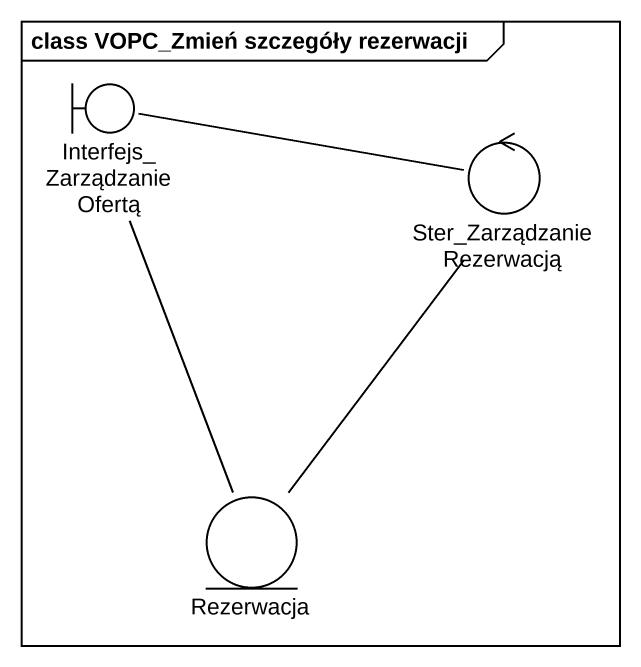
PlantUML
@startuml
mainframe class VOPC_Zmień szczegóły rezerwacji
boundary Interfejs_ZarządzanieOfertą
control Ster_ZarządzanieRezerwacją
entity Rezerwacja
Interfejs_ZarządzanieOfertą -- Rezerwacja
Ster_ZarządzanieRezerwacją -left- Interfejs_ZarządzanieOfertą
Rezerwacja -up- Ster_ZarządzanieRezerwacją
@enduml
